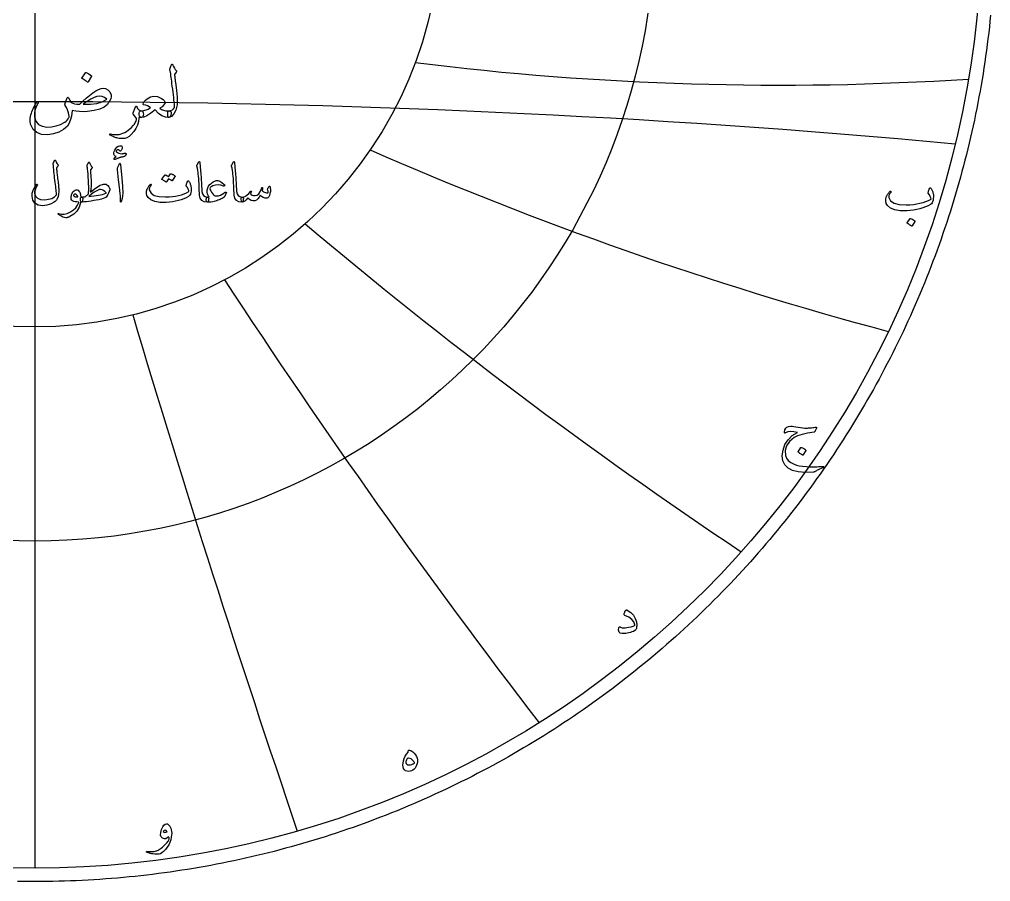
# Model space of a CAD drawing. Header units: millimetres. Extents: x -62 to 62, y -62 to 63.
# Drawn here: x -1 to 61.3, y -61.6 to -6.3 of the extents above; entities that cross this region are included whole.
import ezdxf

# ---------------------------------------------------------------- set-up
doc = ezdxf.new("R2010")
doc.units = ezdxf.units.MM
for name, color, linetype in [('CUT_OUTER', 1, 'Continuous'), ('ENGRAVE', 7, 'Continuous'), ('ENGRAVE_FINE', 8, 'Continuous'), ('TEXT', 5, 'Continuous')]:
    doc.layers.add(name, color=color, linetype=linetype)

msp = doc.modelspace()

# ---------------------------------------------------------------- linework, layer by layer
at = {"layer": 'CUT_OUTER'}
msp.add_lwpolyline([(61.3158, -6.0391), (61.2776, -6.4152), (61.2371, -6.7911), (61.1943, -7.1667), (61.1491, -7.542), (61.1017, -7.9171), (61.052, -8.2919), (61, -8.6663), (60.9456, -9.0404), (60.889, -9.4142), (60.8301, -9.7876), (60.7689, -10.1607), (60.7054, -10.5334), (60.6396, -10.9057), (60.5716, -11.2775), (60.5012, -11.649), (60.4286, -12.02), (60.3537, -12.3906), (60.2766, -12.7606), (60.1971, -13.1303), (60.1154, -13.4994), (60.0315, -13.868), (59.9453, -14.2361), (59.8568, -14.6036), (59.7661, -14.9706), (59.6731, -15.3371), (59.5778, -15.7029), (59.4804, -16.0682), (59.3807, -16.4328), (59.2787, -16.7969), (59.1745, -17.1603), (59.0681, -17.5231), (58.9595, -17.8852), (58.8486, -18.2466), (58.7356, -18.6073), (58.6203, -18.9674), (58.5028, -19.3267), (58.3831, -19.6853), (58.2612, -20.0432), (58.1372, -20.4003), (58.0109, -20.7566), (57.8824, -21.1122), (57.7518, -21.4669), (57.619, -21.8209), (57.484, -22.174), (57.3469, -22.5263), (57.2076, -22.8778), (57.0661, -23.2284), (56.9225, -23.5781), (56.7768, -23.9269), (56.6289, -24.2748), (56.4789, -24.6218), (56.3267, -24.9679), (56.1725, -25.3131), (56.0161, -25.6573), (55.8576, -26.0005), (55.697, -26.3427), (55.5344, -26.684), (55.3696, -27.0242), (55.2027, -27.3635), (55.0338, -27.7017), (54.8628, -28.0388), (54.6897, -28.3749), (54.5146, -28.71), (54.3374, -29.0439), (54.1581, -29.3768), (53.9769, -29.7085), (53.7936, -30.0392), (53.6082, -30.3687), (53.4209, -30.6971), (53.2315, -31.0243), (53.0402, -31.3503), (52.8468, -31.6752), (52.6515, -31.9988), (52.4541, -32.3213), (52.2548, -32.6425), (52.0535, -32.9625), (51.8503, -33.2813), (51.6451, -33.5988), (51.438, -33.9151), (51.2289, -34.2301), (51.0179, -34.5438), (50.805, -34.8562), (50.5902, -35.1672), (50.3734, -35.477), (50.1548, -35.7854), (49.9343, -36.0925), (49.7119, -36.3982), (49.4876, -36.7025), (49.2615, -37.0055), (49.0335, -37.307), (48.8037, -37.6072), (48.572, -37.906), (48.3385, -38.2033), (48.1032, -38.4992), (47.866, -38.7936), (47.6271, -39.0866), (47.3864, -39.3781), (47.1439, -39.6681), (46.8996, -39.9566), (46.6535, -40.2436), (46.4057, -40.5291), (46.1562, -40.8131), (45.9049, -41.0955), (45.6519, -41.3764), (45.3971, -41.6558), (45.1407, -41.9335), (44.8825, -42.2097), (44.6227, -42.4843), (44.3612, -42.7573), (44.098, -43.0287), (43.8331, -43.2985), (43.5666, -43.5666), (43.2985, -43.8331), (43.0287, -44.098), (42.7573, -44.3612), (42.4843, -44.6227), (42.2097, -44.8825), (41.9335, -45.1407), (41.6558, -45.3971), (41.3764, -45.6519), (41.0955, -45.9049), (40.8131, -46.1562), (40.5291, -46.4057), (40.2436, -46.6535), (39.9566, -46.8996), (39.6681, -47.1439), (39.3781, -47.3864), (39.0866, -47.6271), (38.7936, -47.866), (38.4992, -48.1032), (38.2033, -48.3385), (37.906, -48.572), (37.6072, -48.8037), (37.307, -49.0335), (37.0055, -49.2615), (36.7025, -49.4876), (36.3982, -49.7119), (36.0925, -49.9343), (35.7854, -50.1548), (35.477, -50.3734), (35.1672, -50.5902), (34.8562, -50.805), (34.5438, -51.0179), (34.2301, -51.2289), (33.9151, -51.438), (33.5988, -51.6451), (33.2813, -51.8503), (32.9625, -52.0535), (32.6425, -52.2548), (32.3213, -52.4541), (31.9988, -52.6515), (31.6752, -52.8468), (31.3503, -53.0402), (31.0243, -53.2315), (30.6971, -53.4209), (30.3687, -53.6082), (30.0392, -53.7936), (29.7085, -53.9769), (29.3768, -54.1581), (29.0439, -54.3374), (28.71, -54.5146), (28.3749, -54.6897), (28.0388, -54.8628), (27.7017, -55.0338), (27.3635, -55.2027), (27.0242, -55.3696), (26.684, -55.5344), (26.3427, -55.697), (26.0005, -55.8576), (25.6573, -56.0161), (25.3131, -56.1725), (24.9679, -56.3267), (24.6218, -56.4789), (24.2748, -56.6289), (23.9269, -56.7768), (23.5781, -56.9225), (23.2284, -57.0661), (22.8778, -57.2076), (22.5263, -57.3469), (22.174, -57.484), (21.8209, -57.619), (21.4669, -57.7518), (21.1122, -57.8824), (20.7566, -58.0109), (20.4003, -58.1372), (20.0432, -58.2612), (19.6853, -58.3831), (19.3267, -58.5028), (18.9674, -58.6203), (18.6073, -58.7356), (18.2466, -58.8486), (17.8852, -58.9595), (17.5231, -59.0681), (17.1603, -59.1745), (16.7969, -59.2787), (16.4328, -59.3807), (16.0682, -59.4804), (15.7029, -59.5778), (15.3371, -59.6731), (14.9706, -59.7661), (14.6036, -59.8568), (14.2361, -59.9453), (13.868, -60.0315), (13.4994, -60.1154), (13.1303, -60.1971), (12.7606, -60.2766), (12.3906, -60.3537), (12.02, -60.4286), (11.649, -60.5012), (11.2775, -60.5716), (10.9057, -60.6396), (10.5334, -60.7054), (10.1607, -60.7689), (9.7876, -60.8301), (9.4142, -60.889), (9.0404, -60.9456), (8.6663, -61), (8.2919, -61.052), (7.9171, -61.1017), (7.542, -61.1491), (7.1667, -61.1943), (6.7911, -61.2371), (6.4152, -61.2776), (6.0391, -61.3158), (5.6627, -61.3517), (5.2862, -61.3853), (4.9094, -61.4166), (4.5325, -61.4456), (4.1554, -61.4722), (3.7781, -61.4966), (3.4007, -61.5186), (3.0232, -61.5383), (2.6455, -61.5557), (2.2678, -61.5708), (1.89, -61.5835), (1.512, -61.5939), (1.1341, -61.6021), (0.7561, -61.6079), (0.378, -61.6113), (0, -61.6125), (-0.378, -61.6113), (-0.7561, -61.6079), (-1.1341, -61.6021)], dxfattribs=at)
at = {"layer": 'ENGRAVE'}
for points in [[(0, -60.75), (0, 60.75)], [(0, -60.75), (0, -26.0306)]]:
    msp.add_lwpolyline(points, dxfattribs=at)
for radius in [60.75, 39.7663, 26.0306]:
    msp.add_circle((0, 0), radius, dxfattribs=at)
for centre, radius, start, end in [((47.7256, 178.1144), 188.6367, 262.896291, 273.700258), ((115.187, 199.5097), 233.7809, 246.374668, 255.017842), ((217.1086, 217.1086), 309.6023, 229.815249, 236.297629), ((398.7357, 230.2102), 462.1344, 213.226705, 217.548292), ((889.3056, 238.2887), 921.5354, 196.618361, 198.7791545)]:
    msp.add_arc(centre, radius, start, end, dxfattribs=at)
at = {"layer": 'ENGRAVE_FINE'}
msp.add_arc((0, -656.5763), 644.9854, 84.7476798, 95.2523202, dxfattribs=at)
at = {"layer": 'TEXT'}
for points in [[(8.6609, -9.4432), (8.6932, -9.365), (8.7184, -9.303), (8.7364, -9.2572), (8.7471, -9.2276), (8.7555, -9.2087), (8.7663, -9.1953), (8.7795, -9.1872), (8.795, -9.1845), (8.8127, -9.1875), (8.8274, -9.1965), (8.839, -9.2114), (8.8477, -9.2324), (8.8875, -9.3351), (8.9351, -9.4276), (8.9905, -9.5099), (9.0537, -9.5821), (9.0714, -9.6051), (9.0765, -9.6312), (9.069, -9.6602), (9.0489, -9.6923), (8.9435, -9.8408), (8.9507, -9.9072), (8.9579, -9.9725), (8.9651, -10.0366), (8.9723, -10.0994), (8.9795, -10.1611), (8.9866, -10.2216), (8.9938, -10.2809), (9.001, -10.3389), (9.0672, -10.8767), (9.1076, -11.297), (9.1223, -11.6), (9.1112, -11.7856), (9.0208, -12.1224), (8.9028, -12.3712), (8.7573, -12.532), (8.5843, -12.6048), (8.5795, -12.6048), (8.5747, -12.6048), (8.5699, -12.6048), (8.5651, -12.6048), (8.5367, -12.5778), (8.5184, -12.5162), (8.5103, -12.4197), (8.5124, -12.2886), (8.5169, -12.2401), (8.5304, -12.2048), (8.5528, -12.1826), (8.5843, -12.1736), (8.7058, -12.1494), (8.807, -12.1054), (8.8878, -12.0416), (8.9483, -11.9581), (8.9443, -11.8578), (8.9369, -11.7437), (8.9263, -11.6159), (8.9124, -11.4743), (8.8955, -11.3195), (8.8759, -11.1521), (8.8536, -10.9722), (8.8286, -10.7797), (8.8055, -10.5904), (8.7843, -10.4204), (8.7648, -10.2695), (8.7471, -10.1378), (8.7319, -10.0252), (8.7196, -9.9318), (8.7103, -9.8575), (8.704, -9.8024), (8.6561, -9.5294), (8.6546, -9.5024), (8.6549, -9.4791), (8.657, -9.4593), (8.6609, -9.4432)], [(3.2383, -9.7258), (3.2442, -9.7198), (3.2526, -9.7162), (3.2634, -9.715), (3.2766, -9.7162), (3.3697, -9.7539), (3.4574, -9.8), (3.5397, -9.8545), (3.6167, -9.9174), (3.6242, -9.927), (3.6275, -9.9366), (3.6266, -9.9461), (3.6215, -9.9557), (3.3963, -10.3198), (3.388, -10.3285), (3.3772, -10.3306), (3.364, -10.3261), (3.3484, -10.315), (3.335, -10.3054), (3.3137, -10.291), (3.2847, -10.2719), (3.2478, -10.2479), (3.2026, -10.2192), (3.1484, -10.1857), (3.0853, -10.1473), (3.0131, -10.1042), (3.0035, -10.097), (2.9987, -10.0899), (2.9987, -10.0827), (3.0035, -10.0755)], [(4.3592, -10.7222), (4.5263, -10.7467), (4.6682, -10.8252), (4.7849, -10.9575), (4.8765, -11.1437), (4.8867, -11.215), (4.8789, -11.2946), (4.8532, -11.3826), (4.8095, -11.479), (4.7592, -11.5719), (4.7137, -11.6491), (4.673, -11.7108), (4.637, -11.7569), (4.4275, -11.9293), (4.1436, -12.0635), (3.7856, -12.1593), (3.3532, -12.2168), (3.0931, -12.2293), (2.8443, -12.2239), (2.6068, -12.2006), (2.3808, -12.1593), (2.3275, -12.5105), (2.2586, -12.7928), (2.1742, -13.0063), (2.0742, -13.1509), (1.8119, -13.3739), (1.5137, -13.5401), (1.1796, -13.6494), (0.8096, -13.7018), (0.4201, -13.6835), (0.109, -13.5712), (-0.1237, -13.3649), (-0.2778, -13.0646), (-0.291, -13.0181), (-0.3018, -12.9694), (-0.3102, -12.9187), (-0.3162, -12.8658), (-0.3192, -12.8112), (-0.3186, -12.7551), (-0.3144, -12.6974), (-0.3066, -12.6383), (-0.2898, -12.5337), (-0.2683, -12.4305), (-0.2419, -12.3289), (-0.2108, -12.2287), (-0.1751, -12.1304), (-0.1353, -12.0341), (-0.0913, -11.94), (-0.0431, -11.8479), (-0.0217, -11.8105), (-0.0006, -11.7748), (0.0202, -11.741), (0.0407, -11.709), (0.0606, -11.6787), (0.0796, -11.6503), (0.0978, -11.6237), (0.115, -11.5988), (0.1272, -11.5847), (0.1401, -11.576), (0.1536, -11.5728), (0.1677, -11.5749), (0.1826, -11.5805), (0.194, -11.588), (0.2018, -11.5973), (0.206, -11.6084), (0.2072, -11.621), (0.206, -11.6347), (0.2024, -11.6497), (0.1964, -11.6659), (0.1614, -11.7189), (0.1281, -11.7772), (0.0967, -11.841), (0.0671, -11.9102), (0.0048, -12.0871), (-0.0335, -12.2539), (-0.0479, -12.4105), (-0.0383, -12.5569), (0.0512, -12.835), (0.2144, -13.0371), (0.4512, -13.1631), (0.7617, -13.2131), (1.0617, -13.1991), (1.3533, -13.1425), (1.6365, -13.0434), (1.9113, -12.9018), (1.9943, -12.8428), (2.0658, -12.7712), (2.126, -12.6871), (2.1748, -12.5904), (2.1805, -12.5769), (2.1832, -12.5605), (2.1829, -12.541), (2.1796, -12.5185), (2.1374, -12.3042), (2.0826, -12.1162), (2.0152, -11.9545), (1.9353, -11.8192), (1.9194, -11.7943), (1.9101, -11.7725), (1.9074, -11.7536), (1.9113, -11.7377), (2.0598, -11.3449), (2.0811, -11.3153), (2.1018, -11.303), (2.1218, -11.3081), (2.1413, -11.3305), (2.3185, -11.6323), (2.4134, -11.6772), (2.5353, -11.7114), (2.6841, -11.7347), (2.8598, -11.7473), (3.0685, -11.544), (3.2778, -11.3557), (3.4877, -11.1823), (3.6981, -11.024), (3.8993, -10.8919), (4.0766, -10.7976), (4.2299, -10.741), (4.3592, -10.7222)], [(4.5939, -11.4311), (4.4469, -11.3192), (4.2933, -11.2515), (4.1332, -11.2282), (3.9664, -11.2491), (3.7856, -11.3129), (3.5784, -11.418), (3.3448, -11.5644), (3.085, -11.7521), (3.5583, -11.7536), (3.9676, -11.7006), (4.3128, -11.5931), (4.5939, -11.4311)], [(8.5843, -12.1736), (8.6543, -12.1841), (8.7016, -12.2156), (8.7262, -12.268), (8.728, -12.3413), (8.7046, -12.4548), (8.6729, -12.5365), (8.6328, -12.5865), (8.5843, -12.6048), (8.3636, -12.5847), (8.1424, -12.4958), (7.9205, -12.338), (7.698, -12.1114), (7.4175, -12.329), (7.1795, -12.4838), (6.984, -12.5757), (6.831, -12.6048), (6.7804, -12.5934), (6.7388, -12.5593), (6.7062, -12.5024), (6.6825, -12.4227), (6.6756, -12.3174), (6.6981, -12.2407), (6.7499, -12.1928), (6.831, -12.1736), (6.9048, -12.1665), (6.9777, -12.1545), (7.0497, -12.1377), (7.1208, -12.1162), (7.191, -12.0895), (7.2603, -12.0575), (7.3287, -12.0201), (7.3963, -11.9772), (7.3133, -11.9096), (7.213, -11.8551), (7.0954, -11.8138), (6.9603, -11.7856), (6.9481, -11.7805), (6.94, -11.7701), (6.9361, -11.7542), (6.9364, -11.7329), (6.9591, -11.6596), (7.0082, -11.5784), (7.0837, -11.4895), (7.1855, -11.3928), (7.3978, -11.2656), (7.6226, -11.2192), (7.86, -11.2536), (8.11, -11.3689), (8.216, -11.4425), (8.2897, -11.515), (8.331, -11.5862), (8.34, -11.6563), (8.3136, -11.7317), (8.2489, -11.8144), (8.1459, -11.9042), (8.0046, -12.0012), (8.1055, -12.0766), (8.2358, -12.1305), (8.3953, -12.1629), (8.5843, -12.1736)], [(6.2897, -12.3078), (6.4382, -11.9245), (6.4547, -11.894), (6.4705, -11.879), (6.4858, -11.8796), (6.5005, -11.8958), (6.5406, -11.9629), (6.5795, -12.0204), (6.6172, -12.0683), (6.6538, -12.1066), (6.6939, -12.1359), (6.7376, -12.1569), (6.7849, -12.1695), (6.8358, -12.1736), (6.8861, -12.1868), (6.922, -12.2263), (6.9436, -12.2922), (6.9508, -12.3844), (6.9436, -12.4772), (6.922, -12.5449), (6.8861, -12.5874), (6.8358, -12.6048), (6.7972, -12.6066), (6.7579, -12.6072), (6.7181, -12.6066), (6.6777, -12.6048), (6.6708, -12.6066), (6.6645, -12.612), (6.6588, -12.6209), (6.6538, -12.6335), (6.628, -12.8602), (6.5651, -13.0802), (6.4651, -13.2937), (6.328, -13.5006), (6.175, -13.6805), (6.0274, -13.8131), (5.8852, -13.8985), (5.7484, -13.9365), (5.6196, -13.9464), (5.5017, -13.9473), (5.3945, -13.9392), (5.2981, -13.9221), (5.2509, -13.9089), (5.2005, -13.8934), (5.1468, -13.8754), (5.0897, -13.855), (5.0297, -13.8317), (4.967, -13.8047), (4.9015, -13.7742), (4.8334, -13.7401), (4.8164, -13.7323), (4.8035, -13.7233), (4.7948, -13.7131), (4.7903, -13.7018), (4.7873, -13.6865), (4.7879, -13.6742), (4.7921, -13.6649), (4.7999, -13.6586), (4.8101, -13.653), (4.8215, -13.6503), (4.834, -13.6506), (4.8478, -13.6539), (4.9987, -13.6844), (5.14, -13.6994), (5.2717, -13.6988), (5.3939, -13.6826), (5.5147, -13.6507), (5.6328, -13.6077), (5.7482, -13.5537), (5.861, -13.4886), (5.9713, -13.4127), (6.0795, -13.3263), (6.1857, -13.2295), (6.2897, -13.1221), (6.3678, -13.0242), (6.4298, -12.9269), (6.4756, -12.8302), (6.5053, -12.7341), (6.4966, -12.667), (6.4609, -12.5904), (6.3984, -12.5042), (6.3089, -12.4084), (6.2933, -12.3877), (6.2849, -12.3641), (6.2837, -12.3374), (6.2897, -12.3078)], [(5.7107, -15.1077), (5.6638, -15.1165), (5.6204, -15.1248), (5.5803, -15.1326), (5.5436, -15.14), (5.5105, -15.1472), (5.4812, -15.1544), (5.4557, -15.1616), (5.434, -15.1688), (5.412, -15.177), (5.3855, -15.1872), (5.3545, -15.1994), (5.3191, -15.2137), (5.2791, -15.2302), (5.2346, -15.2492), (5.1857, -15.2706), (5.1322, -15.2945), (5.1105, -15.3017), (5.0918, -15.3017), (5.0763, -15.2945), (5.064, -15.2802), (5.0566, -15.2449), (5.0774, -15.2038), (5.1266, -15.1569), (5.2041, -15.1041), (5.1448, -15.0704), (5.0999, -15.0341), (5.0694, -14.995), (5.0532, -14.9532), (5.05, -14.8744), (5.0694, -14.7889), (5.1111, -14.6966), (5.1753, -14.5975), (5.2519, -14.5088), (5.3307, -14.4475), (5.4118, -14.4136), (5.4951, -14.4071), (5.5416, -14.4188), (5.5732, -14.4431), (5.5901, -14.4799), (5.5921, -14.5293), (5.584, -14.5827), (5.5705, -14.6317), (5.5517, -14.6761), (5.5274, -14.7161), (5.5032, -14.7442), (5.4807, -14.7565), (5.4601, -14.7532), (5.4412, -14.7341), (5.4197, -14.7056), (5.3945, -14.6847), (5.3658, -14.6714), (5.3334, -14.6658), (5.2995, -14.6658), (5.2697, -14.673), (5.2438, -14.6874), (5.2221, -14.7089), (5.2061, -14.735), (5.2014, -14.7592), (5.2079, -14.7817), (5.2256, -14.8023), (5.2921, -14.8515), (5.3729, -14.8877), (5.4682, -14.9108), (5.5777, -14.9209), (5.5873, -14.9206), (5.5979, -14.9195), (5.6097, -14.9179), (5.6226, -14.9155), (5.6367, -14.9127), (5.6518, -14.9097), (5.6681, -14.9064), (5.6855, -14.9029), (5.7044, -14.8994), (5.7214, -14.8962), (5.7367, -14.8932), (5.7502, -14.8904), (5.7621, -14.888), (5.7726, -14.8863), (5.7818, -14.8853), (5.7897, -14.885), (5.8045, -14.8865), (5.8166, -14.8913), (5.8261, -14.8991), (5.8328, -14.9101), (5.8371, -14.9207), (5.8391, -14.9308), (5.8389, -14.9404), (5.8364, -14.9496), (5.8016, -15.0148), (5.769, -15.0628), (5.7387, -15.0938), (5.7107, -15.1077)], [(1.2413, -15.352), (1.2476, -15.341), (1.2557, -15.3332), (1.2655, -15.3284), (1.2772, -15.3269), (1.2889, -15.3289), (1.2988, -15.335), (1.3069, -15.3451), (1.3131, -15.3592), (1.3466, -15.4416), (1.3823, -15.5128), (1.4203, -15.5728), (1.4604, -15.6215), (1.4724, -15.639), (1.4757, -15.6592), (1.4706, -15.6821), (1.4569, -15.7077), (1.4481, -15.7201), (1.4398, -15.732), (1.4319, -15.7434), (1.4245, -15.7544), (1.4176, -15.7647), (1.411, -15.7742), (1.405, -15.7827), (1.3994, -15.7903), (1.3899, -15.8043), (1.3832, -15.8209), (1.3792, -15.8402), (1.3778, -15.8622), (1.3821, -15.9243), (1.3877, -15.992), (1.3947, -16.0653), (1.403, -16.1442), (1.4124, -16.2288), (1.4227, -16.3189), (1.434, -16.4147), (1.4461, -16.5161), (1.4597, -16.6172), (1.4717, -16.7123), (1.4821, -16.8014), (1.491, -16.8843), (1.4985, -16.9615), (1.5049, -17.033), (1.5102, -17.0989), (1.5143, -17.1592), (1.5191, -17.3377), (1.5045, -17.5068), (1.4706, -17.6664), (1.4173, -17.8166), (1.3655, -17.9049), (1.2853, -17.9864), (1.1768, -18.0612), (1.0401, -18.1292), (0.8919, -18.1856), (0.7527, -18.2253), (0.6224, -18.2484), (0.5012, -18.255), (0.1976, -18.2132), (-0.0198, -18.0987), (-0.1509, -17.9114), (-0.1958, -17.6514), (-0.1801, -17.4576), (-0.1293, -17.2679), (-0.0436, -17.0822), (0.0772, -16.9005), (0.0865, -16.8899), (0.0961, -16.8834), (0.1062, -16.881), (0.1168, -16.8825), (0.128, -16.8868), (0.1365, -16.8924), (0.1424, -16.8994), (0.1455, -16.9077), (0.1478, -16.92), (0.1473, -16.9319), (0.1442, -16.9434), (0.1383, -16.9544), (0.0559, -17.1149), (-0.0009, -17.2517), (-0.0321, -17.3646), (-0.0377, -17.4538), (0.0222, -17.6458), (0.1518, -17.7798), (0.351, -17.8559), (0.6197, -17.8741), (0.862, -17.8479), (1.0679, -17.787), (1.2375, -17.6916), (1.3706, -17.5616), (1.3678, -17.4988), (1.363, -17.4255), (1.3561, -17.3416), (1.3473, -17.2472), (1.3362, -17.142), (1.3226, -17.0258), (1.3065, -16.8986), (1.288, -16.7604), (1.2705, -16.6178), (1.2539, -16.4774), (1.2381, -16.3394), (1.2233, -16.2035), (1.2096, -16.0699), (1.1973, -15.9385), (1.1863, -15.8094), (1.1766, -15.6826), (1.1623, -15.5604), (1.1629, -15.5465), (1.1649, -15.5335), (1.1683, -15.5213), (1.173, -15.5101)], [(3.4329, -15.4814), (3.4414, -15.4722), (3.449, -15.4661), (3.4558, -15.4632), (3.4616, -15.4634), (3.4686, -15.4665), (3.4751, -15.4724), (3.4811, -15.4809), (3.4868, -15.4921), (3.5095, -15.5406), (3.5312, -15.5855), (3.5518, -15.6269), (3.5712, -15.6646), (3.5897, -15.6983), (3.6076, -15.7275), (3.6247, -15.7522), (3.6412, -15.7724), (3.6534, -15.789), (3.6574, -15.8065), (3.6534, -15.8249), (3.6412, -15.8442), (3.5694, -15.934), (3.5602, -15.9495), (3.5541, -15.9673), (3.5512, -15.9873), (3.5514, -16.0095), (3.5631, -16.179), (3.573, -16.3283), (3.5811, -16.4575), (3.5874, -16.5664), (3.5921, -16.6553), (3.5954, -16.7244), (3.5975, -16.7738), (3.5981, -16.8035), (3.5973, -16.8911), (3.595, -16.9741), (3.5911, -17.0527), (3.5856, -17.1268), (3.5787, -17.1964), (3.5707, -17.2616), (3.5616, -17.3222), (3.5514, -17.3783), (3.7955, -17.1915), (4.0068, -17.0478), (4.1853, -16.9472), (4.3311, -16.8897), (4.3959, -16.8744), (4.4541, -16.8682), (4.5055, -16.8709), (4.5502, -16.8825), (4.6133, -16.9153), (4.6733, -16.967), (4.7301, -17.0375), (4.7837, -17.1268), (4.792, -17.1482), (4.7954, -17.1726), (4.7938, -17.2003), (4.7873, -17.231), (4.7516, -17.3415), (4.7092, -17.4466), (4.66, -17.5463), (4.6041, -17.6406), (4.5498, -17.7012), (4.473, -17.7538), (4.3737, -17.7982), (4.252, -17.8346), (4.0891, -17.8706), (3.9273, -17.9033), (3.7667, -17.9326), (3.6071, -17.9586), (3.4489, -17.9809), (3.2923, -17.9994), (3.1372, -18.0141), (2.9838, -18.025), (2.9665, -18.0201), (2.9505, -18.0053), (2.9359, -17.9806), (2.9227, -17.946), (2.911, -17.9035), (2.9047, -17.8624), (2.9038, -17.8227), (2.9083, -17.7843), (2.9184, -17.7509), (2.9344, -17.7259), (2.9562, -17.7095), (2.9838, -17.7017), (3.0205, -17.6997), (3.0552, -17.6972), (3.0878, -17.6943), (3.1185, -17.6909), (3.1471, -17.6875), (3.1737, -17.6846), (3.1983, -17.6821), (3.2209, -17.6801), (3.4221, -17.4861), (3.4239, -17.4777), (3.4257, -17.4668), (3.4275, -17.4534), (3.4293, -17.4376), (3.4311, -17.4193), (3.4329, -17.3985), (3.4347, -17.3753), (3.4365, -17.3496), (3.438, -17.3216), (3.4392, -17.2917), (3.4398, -17.2597), (3.4401, -17.2256), (3.4401, -17.1898), (3.4401, -17.1524), (3.4401, -17.1135), (3.4401, -17.0729), (3.4396, -17.0271), (3.4383, -16.9723), (3.436, -16.9086), (3.4329, -16.8358), (3.4288, -16.7545), (3.4239, -16.6652), (3.418, -16.5677), (3.4113, -16.4622), (3.3958, -16.228), (3.3817, -16.0427), (3.3689, -15.9064), (3.3574, -15.8191), (3.3482, -15.7629), (3.3421, -15.7203), (3.3392, -15.6911), (3.3395, -15.6754), (3.3503, -15.6457), (3.3615, -15.6179), (3.3728, -15.5918), (3.3844, -15.5676), (3.3962, -15.5447), (3.4082, -15.5227), (3.4204, -15.5016), (3.4329, -15.4814)], [(5.3837, -15.6179), (5.4181, -15.5514), (5.4457, -15.5281), (5.4666, -15.5478), (5.4807, -15.6107), (5.5634, -16.4909), (5.6125, -17.0312), (5.6235, -17.4628), (5.5964, -17.7857), (5.531, -17.9999), (5.5191, -18.0174), (5.5086, -18.0268), (5.4994, -18.0282), (5.4915, -18.0214), (5.4852, -18.0109), (5.4807, -17.9972), (5.478, -17.9803), (5.4771, -17.9604), (5.4771, -17.8047), (5.4699, -17.6397), (5.4556, -17.4652), (5.434, -17.2813), (5.4293, -17.2333), (5.4152, -17.1035), (5.3916, -16.892), (5.3586, -16.5987), (5.2795, -15.9484), (5.2777, -15.9138), (5.2795, -15.882), (5.2849, -15.8528), (5.2939, -15.8263)], [(10.5142, -15.4382), (10.5211, -15.4275), (10.5276, -15.4203), (10.5337, -15.4167), (10.5393, -15.4167), (10.5478, -15.4214), (10.5555, -15.4356), (10.5622, -15.4591), (10.5681, -15.4921), (10.5977, -15.7605), (10.6219, -16.0086), (10.6408, -16.2365), (10.6543, -16.4442), (10.6629, -16.6218), (10.6709, -16.781), (10.6782, -16.9218), (10.6848, -17.0442), (10.6905, -17.1482), (10.6951, -17.2337), (10.6986, -17.3009), (10.701, -17.3496), (10.7329, -17.4955), (10.8034, -17.6029), (10.9125, -17.6716), (11.0603, -17.7017), (11.1013, -17.7125), (11.1276, -17.7376), (11.1391, -17.7771), (11.1357, -17.831), (11.1189, -17.9159), (11.1007, -17.9765), (11.0811, -18.0129), (11.0603, -18.025), (10.8523, -17.9976), (10.6992, -17.9154), (10.6008, -17.7785), (10.5573, -17.5867), (10.5504, -17.495), (10.5442, -17.403), (10.5387, -17.3109), (10.5339, -17.2185), (10.5295, -17.1258), (10.5254, -17.033), (10.5215, -16.9399), (10.5178, -16.8466), (10.511, -16.6686), (10.5016, -16.5084), (10.4895, -16.366), (10.4746, -16.2412), (10.4571, -16.1214), (10.4369, -15.9938), (10.414, -15.8583), (10.3884, -15.7149), (10.385, -15.6891), (10.3857, -15.6655), (10.3904, -15.6442), (10.3992, -15.6251)], [(12.7381, -15.4382), (12.745, -15.4275), (12.7515, -15.4203), (12.7576, -15.4167), (12.7632, -15.4167), (12.7717, -15.4214), (12.7794, -15.4356), (12.7861, -15.4591), (12.792, -15.4921), (12.8216, -15.7605), (12.8458, -16.0086), (12.8647, -16.2365), (12.8782, -16.4442), (12.8868, -16.6218), (12.8948, -16.781), (12.9021, -16.9218), (12.9087, -17.0442), (12.9144, -17.1482), (12.9191, -17.2337), (12.9225, -17.3009), (12.9249, -17.3496), (12.9568, -17.4955), (13.0273, -17.6029), (13.1364, -17.6716), (13.2842, -17.7017), (13.3253, -17.7125), (13.3515, -17.7376), (13.363, -17.7771), (13.3596, -17.831), (13.3428, -17.9159), (13.3246, -17.9765), (13.305, -18.0129), (13.2842, -18.025), (13.0762, -17.9976), (12.9231, -17.9154), (12.8247, -17.7785), (12.7812, -17.5867), (12.7743, -17.495), (12.7682, -17.403), (12.7627, -17.3109), (12.7578, -17.2185), (12.7534, -17.1258), (12.7493, -17.033), (12.7454, -16.9399), (12.7417, -16.8466), (12.7349, -16.6686), (12.7255, -16.5084), (12.7134, -16.366), (12.6985, -16.2412), (12.681, -16.1214), (12.6608, -15.9938), (12.6379, -15.8583), (12.6123, -15.7149), (12.609, -15.6891), (12.6096, -15.6655), (12.6143, -15.6442), (12.6231, -15.6251)], [(8.689, -16.2107), (8.6935, -16.2062), (8.6998, -16.2035), (8.7079, -16.2026), (8.7178, -16.2035), (8.7532, -16.2167), (8.7874, -16.2313), (8.8205, -16.2473), (8.8525, -16.2646), (8.8836, -16.2834), (8.914, -16.3041), (8.9438, -16.3266), (8.9729, -16.3508), (8.9785, -16.3582), (8.981, -16.3661), (8.9803, -16.3744), (8.9765, -16.3831), (8.804, -16.6562), (8.7993, -16.6598), (8.7923, -16.6598), (8.7831, -16.6562), (8.7717, -16.649), (8.7638, -16.6424), (8.751, -16.6333), (8.7333, -16.6217), (8.7106, -16.6077), (8.6828, -16.591), (8.6495, -16.5713), (8.6109, -16.5487), (8.5669, -16.5233), (8.4304, -16.7352), (8.4241, -16.7417), (8.416, -16.7433), (8.4061, -16.7399), (8.3944, -16.7316), (8.3843, -16.7244), (8.3684, -16.7137), (8.3466, -16.6993), (8.319, -16.6813), (8.2851, -16.6598), (8.2444, -16.6346), (8.1971, -16.6059), (8.1429, -16.5736), (8.1373, -16.5682), (8.1349, -16.5628), (8.1355, -16.5574), (8.1394, -16.552), (8.3154, -16.2897), (8.3199, -16.2852), (8.3262, -16.2825), (8.3343, -16.2816), (8.3441, -16.2825), (8.3742, -16.2923), (8.4034, -16.3036), (8.4317, -16.3166), (8.4591, -16.331), (8.4856, -16.3469), (8.5112, -16.3638), (8.5359, -16.3819), (8.5597, -16.4011)], [(9.8603, -16.6885), (9.8844, -16.7188), (9.9065, -16.7523), (9.9266, -16.7889), (9.9447, -16.8286), (9.9608, -16.8713), (9.9748, -16.9167), (9.9868, -16.9647), (9.9968, -17.0155), (10.0098, -17.1174), (10.013, -17.2185), (10.0062, -17.3186), (9.9896, -17.4178), (9.9645, -17.5063), (9.9321, -17.5777), (9.8926, -17.6321), (9.8459, -17.6693), (9.6977, -17.7477), (9.5405, -17.8175), (9.3744, -17.8788), (9.1992, -17.9316), (9.0151, -17.9754), (8.822, -18.0098), (8.6199, -18.0347), (8.4088, -18.0502), (8.0132, -18.0461), (7.6885, -17.9909), (7.4347, -17.8845), (7.2519, -17.7268), (7.177, -17.6035), (7.1424, -17.4708), (7.1482, -17.3287), (7.1945, -17.1771), (7.2101, -17.1445), (7.2281, -17.1111), (7.2487, -17.0771), (7.2717, -17.0424), (7.2972, -17.007), (7.3252, -16.971), (7.3556, -16.9343), (7.3885, -16.8969), (7.3995, -16.8863), (7.4109, -16.8798), (7.4228, -16.8774), (7.4352, -16.8789), (7.4435, -16.8821), (7.4504, -16.8879), (7.4561, -16.8965), (7.4603, -16.9077), (7.4623, -16.9182), (7.4612, -16.9283), (7.457, -16.938), (7.4496, -16.9472), (7.4188, -16.9838), (7.3912, -17.0217), (7.3667, -17.061), (7.3454, -17.1017), (7.3308, -17.1405), (7.3229, -17.178), (7.3218, -17.2142), (7.3274, -17.249), (7.4397, -17.4522), (7.6507, -17.5948), (7.9606, -17.6767), (8.3693, -17.6981), (8.594, -17.6894), (8.8081, -17.6707), (9.0116, -17.6418), (9.2046, -17.6029), (9.3873, -17.5538), (9.5598, -17.4946), (9.7223, -17.4254), (9.8747, -17.346), (9.8598, -17.2719), (9.8261, -17.1897), (9.7736, -17.0994), (9.7022, -17.0011), (9.7, -16.9917), (9.7004, -16.9741), (9.7035, -16.9485), (9.7094, -16.9149), (9.711, -16.9115), (9.7121, -16.9086), (9.7128, -16.9061), (9.713, -16.9041), (9.7247, -16.8583), (9.7417, -16.8071), (9.7642, -16.7505), (9.792, -16.6885), (9.8044, -16.6697), (9.8199, -16.6634), (9.8385, -16.6697), (9.8603, -16.6885)], [(12.271, -17.4394), (12.174, -17.655), (12.1617, -17.6763), (12.1498, -17.6936), (12.1383, -17.7068), (12.1273, -17.716), (12.0714, -17.7543), (12.0114, -17.7901), (11.9474, -17.8235), (11.8794, -17.8544), (11.8075, -17.8832), (11.7321, -17.9105), (11.6531, -17.9362), (11.5704, -17.9604), (11.4159, -17.9981), (11.2794, -18.0214), (11.1609, -18.0304), (11.0603, -18.025), (11.0219, -18.0075), (10.9965, -17.9729), (10.9841, -17.9213), (10.9848, -17.8526), (10.994, -17.7906), (11.0073, -17.7448), (11.0246, -17.7151), (11.0459, -17.7017), (11.0495, -17.7017), (11.0531, -17.7017), (11.0567, -17.7017), (11.0603, -17.7017), (11.087, -17.7044), (11.1132, -17.7053), (11.1391, -17.7044), (11.1644, -17.7017), (11.1209, -17.6372), (11.0872, -17.566), (11.0634, -17.4881), (11.0495, -17.4035), (11.0475, -17.2519), (11.0737, -17.117), (11.1283, -16.9986), (11.2112, -16.8969), (11.3178, -16.8019), (11.4222, -16.7289), (11.5244, -16.678), (11.6243, -16.649), (11.7321, -16.6492), (11.8543, -16.6894), (11.9908, -16.7696), (12.1417, -16.8897), (12.1587, -16.9084), (12.1668, -16.9283), (12.1659, -16.9497), (12.156, -16.9723), (12.1419, -16.9899), (12.1246, -16.9993), (12.1042, -17.0006), (12.0806, -16.9939), (11.9115, -16.945), (11.742, -16.9274), (11.572, -16.9414), (11.4016, -16.9867), (11.334, -17.0152), (11.2821, -17.0469), (11.246, -17.0817), (11.2255, -17.1197), (11.2206, -17.1677), (11.2345, -17.2292), (11.2673, -17.3042), (11.3189, -17.3927), (11.3818, -17.4821), (11.4411, -17.549), (11.4968, -17.5934), (11.5489, -17.6154), (11.6623, -17.6267), (11.7761, -17.6137), (11.8904, -17.5764), (12.0051, -17.5149), (12.1093, -17.443), (12.1632, -17.4089), (12.2063, -17.3891), (12.2387, -17.3837), (12.2602, -17.3927), (12.269, -17.4037), (12.2737, -17.4152), (12.2744, -17.4271), (12.271, -17.4394)], [(2.9119, -18.0645), (2.8277, -18.3603), (2.6865, -18.6079), (2.4882, -18.8076), (2.2329, -18.9591), (2.1972, -18.9745), (2.1619, -18.9883), (2.1271, -19.0006), (2.0928, -19.0112), (2.0591, -19.0201), (2.0263, -19.0269), (1.9944, -19.0318), (1.9634, -19.0346), (1.8862, -19.0236), (1.7838, -18.9834), (1.6563, -18.914), (1.5036, -18.8154), (1.4872, -18.8013), (1.4775, -18.7876), (1.4746, -18.7743), (1.4784, -18.7615), (1.4869, -18.7517), (1.4982, -18.7472), (1.5121, -18.7481), (1.5287, -18.7543), (1.6875, -18.8058), (1.8655, -18.8055), (2.0629, -18.7537), (2.2796, -18.6502), (2.4565, -18.53), (2.6029, -18.3888), (2.7188, -18.2264), (2.8041, -18.043), (2.8035, -18.0365), (2.8014, -18.0313), (2.7981, -18.0275), (2.7934, -18.025), (2.6696, -18.0178), (2.5643, -18.0035), (2.4774, -17.9819), (2.4089, -17.9532), (2.3559, -17.9087), (2.3227, -17.8472), (2.3092, -17.7686), (2.3155, -17.6729), (2.3175, -17.6602), (2.32, -17.6473), (2.3229, -17.6342), (2.3263, -17.6208), (2.3301, -17.607), (2.3344, -17.5925), (2.3391, -17.5774), (2.3443, -17.5616), (2.3865, -17.4589), (2.4377, -17.3738), (2.4979, -17.3062), (2.567, -17.2562), (2.6377, -17.2288), (2.7026, -17.2292), (2.7617, -17.2575), (2.8149, -17.3137), (2.8614, -17.3918), (2.8966, -17.4825), (2.9207, -17.5858), (2.9335, -17.7017), (2.9405, -17.7016), (2.9474, -17.7012), (2.954, -17.7007), (2.9604, -17.6999), (2.9668, -17.6991), (2.9734, -17.6985), (2.9803, -17.6982), (2.9874, -17.6981), (3.0116, -17.7032), (3.0305, -17.7187), (3.044, -17.7446), (3.052, -17.7807), (3.0554, -17.8205), (3.0547, -17.8607), (3.05, -17.9013), (3.0413, -17.9424), (3.0298, -17.9785), (3.017, -18.0044), (3.0029, -18.0199), (2.9874, -18.025), (2.9191, -18.025), (2.9187, -18.0315), (2.9173, -18.0403), (2.9151, -18.0513), (2.9119, -18.0645)], [(4.2053, -17.2131), (4.1871, -17.2137), (4.1685, -17.2158), (4.1494, -17.2191), (4.1299, -17.2238), (3.9534, -17.2932), (3.7796, -17.39), (3.6085, -17.5142), (3.4401, -17.6657), (3.6082, -17.65), (3.7679, -17.6316), (3.919, -17.6105), (4.0616, -17.5867), (4.1956, -17.56), (4.3212, -17.5301), (4.4382, -17.4971), (4.5466, -17.461), (4.5567, -17.4567), (4.5619, -17.4511), (4.5621, -17.4441), (4.5574, -17.4358), (4.4801, -17.3411), (4.3957, -17.2723), (4.3041, -17.2297), (4.2053, -17.2131)], [(15.0266, -17.0011), (15.0345, -16.9957), (15.0437, -16.9975), (15.0543, -17.0065), (15.0662, -17.0226), (15.079, -17.05), (15.0886, -17.0891), (15.0951, -17.1399), (15.0985, -17.2023), (15.0996, -17.2732), (15.0958, -17.3424), (15.087, -17.4098), (15.0733, -17.4753), (15.0334, -17.6029), (14.9889, -17.6945), (14.94, -17.7502), (14.8865, -17.7699), (14.7601, -17.7625), (14.6431, -17.7295), (14.5356, -17.6709), (14.4374, -17.5867), (14.3701, -17.7194), (14.2901, -17.8229), (14.1976, -17.8973), (14.0925, -17.9424), (13.9823, -17.9523), (13.8707, -17.9244), (13.7577, -17.8589), (13.6434, -17.7556), (13.5509, -17.8735), (13.4602, -17.9577), (13.3713, -18.0082), (13.2842, -18.025), (13.2666, -18.0151), (13.25, -17.9855), (13.2343, -17.9361), (13.2195, -17.8669), (13.2141, -17.7987), (13.2231, -17.7484), (13.2464, -17.716), (13.2842, -17.7017), (13.4499, -17.6642), (13.5949, -17.5912), (13.7193, -17.4827), (13.8231, -17.3388), (13.8287, -17.3309), (13.8348, -17.3253), (13.8413, -17.322), (13.8482, -17.3208), (13.8568, -17.3217), (13.8644, -17.3244), (13.8711, -17.3289), (13.877, -17.3352), (13.8803, -17.3545), (13.8725, -17.3873), (13.8534, -17.4336), (13.8231, -17.4933), (13.8628, -17.5393), (13.9246, -17.5732), (14.0083, -17.595), (14.1141, -17.6047), (14.2459, -17.5771), (14.3611, -17.487), (14.4597, -17.3345), (14.5416, -17.1197), (14.5457, -17.1086), (14.5506, -17.1008), (14.5564, -17.0961), (14.5632, -17.0945), (14.5733, -17.0954), (14.582, -17.0981), (14.5895, -17.1026), (14.5955, -17.1089), (14.6, -17.1179), (14.6027, -17.1268), (14.6036, -17.1358), (14.6027, -17.1448), (14.5668, -17.2957), (14.6088, -17.333), (14.6593, -17.3658), (14.7183, -17.394), (14.7859, -17.4178), (14.8517, -17.4333), (14.9018, -17.4367), (14.9362, -17.428), (14.9548, -17.4071), (14.9609, -17.3752), (14.9575, -17.3298), (14.9447, -17.271), (14.9225, -17.1987), (14.9263, -17.1783), (14.9449, -17.1385), (14.9784, -17.0795), (15.0266, -17.0011)], [(57.485, -17.1285), (57.5108, -17.1608), (57.5343, -17.1965), (57.5558, -17.2356), (57.5751, -17.278), (57.5922, -17.3235), (57.6072, -17.3719), (57.62, -17.4231), (57.6306, -17.4772), (57.6445, -17.586), (57.6479, -17.6938), (57.6407, -17.8006), (57.623, -17.9065), (57.5961, -18.0008), (57.5616, -18.077), (57.5195, -18.135), (57.4697, -18.1747), (57.3116, -18.2583), (57.1439, -18.3328), (56.9667, -18.3982), (56.7799, -18.4545), (56.5835, -18.5012), (56.3775, -18.5378), (56.1619, -18.5644), (55.9368, -18.5809), (55.5147, -18.5766), (55.1684, -18.5177), (54.8978, -18.4042), (54.7028, -18.236), (54.6228, -18.1045), (54.5859, -17.963), (54.5921, -17.8114), (54.6415, -17.6497), (54.6581, -17.6148), (54.6774, -17.5793), (54.6993, -17.543), (54.7239, -17.506), (54.751, -17.4683), (54.7809, -17.4298), (54.8133, -17.3907), (54.8484, -17.3508), (54.8601, -17.3395), (54.8724, -17.3326), (54.8851, -17.3299), (54.8982, -17.3316), (54.9071, -17.335), (54.9145, -17.3412), (54.9205, -17.3503), (54.9251, -17.3623), (54.9272, -17.3735), (54.926, -17.3843), (54.9215, -17.3946), (54.9136, -17.4044), (54.8807, -17.4435), (54.8513, -17.484), (54.8252, -17.5259), (54.8024, -17.5692), (54.7869, -17.6107), (54.7785, -17.6507), (54.7773, -17.6892), (54.7833, -17.7263), (54.903, -17.9431), (55.1282, -18.0952), (55.4587, -18.1826), (55.8946, -18.2054), (56.1343, -18.1962), (56.3626, -18.1762), (56.5798, -18.1454), (56.7856, -18.1038), (56.9805, -18.0515), (57.1645, -17.9884), (57.3378, -17.9145), (57.5003, -17.8298), (57.4845, -17.7508), (57.4486, -17.6631), (57.3926, -17.5668), (57.3164, -17.4619), (57.314, -17.4519), (57.3145, -17.4332), (57.3178, -17.4059), (57.324, -17.3699), (57.3257, -17.3663), (57.3269, -17.3632), (57.3276, -17.3606), (57.3279, -17.3584), (57.3403, -17.3096), (57.3585, -17.255), (57.3825, -17.1946), (57.4122, -17.1285), (57.4254, -17.1084), (57.4419, -17.1017), (57.4618, -17.1084), (57.485, -17.1285)], [(2.7395, -17.6622), (2.7017, -17.5964), (2.6604, -17.5499), (2.6155, -17.5227), (2.567, -17.5149), (2.538, -17.5225), (2.5122, -17.5346), (2.4895, -17.5512), (2.47, -17.5723), (2.4637, -17.5836), (2.4628, -17.5957), (2.4673, -17.6087), (2.4772, -17.6226), (2.5142, -17.6552), (2.5679, -17.6774), (2.6382, -17.6893), (2.7251, -17.6909), (2.7341, -17.6891), (2.7395, -17.6837), (2.7413, -17.6747), (2.7395, -17.6622)], [(56.1475, -19.0791), (56.1523, -19.0743), (56.159, -19.0715), (56.1677, -19.0705), (56.1782, -19.0715), (56.2527, -19.1016), (56.3229, -19.1385), (56.3887, -19.1821), (56.4503, -19.2324), (56.4563, -19.2401), (56.4589, -19.2477), (56.4582, -19.2554), (56.4541, -19.2631), (56.274, -19.5543), (56.2673, -19.5613), (56.2587, -19.563), (56.2481, -19.5594), (56.2357, -19.5505), (56.2249, -19.5428), (56.2079, -19.5313), (56.1847, -19.516), (56.1552, -19.4968), (56.119, -19.4739), (56.0757, -19.447), (56.0252, -19.4164), (55.9674, -19.3819), (55.9598, -19.3761), (55.9559, -19.3704), (55.9559, -19.3646), (55.9598, -19.3589)], [(50.135, -32.5325), (50.0431, -32.7394), (50.0347, -32.7531), (50.0249, -32.7634), (50.0136, -32.7703), (50.0009, -32.7739), (49.5758, -32.841), (49.2201, -32.9234), (48.9339, -33.0211), (48.7171, -33.1342), (48.4132, -33.3821), (48.218, -33.6544), (48.1315, -33.9511), (48.1538, -34.2723), (48.2213, -34.4462), (48.3358, -34.6), (48.4972, -34.7336), (48.7056, -34.8472), (48.852, -34.8979), (49.0342, -34.9391), (49.2524, -34.9708), (49.5066, -34.9928), (49.6416, -34.9993), (49.7748, -35.0033), (49.9061, -35.005), (50.0354, -35.0043), (50.1623, -35.0014), (50.2864, -34.9966), (50.4076, -34.9899), (50.5259, -34.9813), (50.5537, -34.9794), (50.5758, -34.9813), (50.592, -34.987), (50.6026, -34.9966), (50.6083, -35.0084), (50.6102, -35.0206), (50.6083, -35.0333), (50.6026, -35.0464), (50.5984, -35.0535), (50.5935, -35.0594), (50.5878, -35.0641), (50.5815, -35.0675), (50.5747, -35.0705), (50.5676, -35.0738), (50.5603, -35.0772), (50.5528, -35.0809), (50.4423, -35.1161), (50.3449, -35.1528), (50.2603, -35.1909), (50.1887, -35.2304), (50.1428, -35.2589), (50.101, -35.2831), (50.0633, -35.303), (50.0297, -35.3185), (50.0006, -35.3305), (49.9765, -35.3396), (49.9574, -35.3458), (49.9434, -35.3492), (49.4194, -35.3686), (48.9739, -35.331), (48.6069, -35.2364), (48.3186, -35.0848), (48.1102, -34.8769), (47.9871, -34.6172), (47.9492, -34.3059), (47.9966, -33.9428), (48.1221, -33.577), (48.3186, -33.2654), (48.5859, -33.0079), (48.924, -32.8046), (48.6845, -32.7588), (48.4757, -32.7481), (48.2975, -32.7722), (48.1499, -32.8314), (48.137, -32.8362), (48.125, -32.8391), (48.114, -32.84), (48.1039, -32.8391), (48.0956, -32.836), (48.0896, -32.8304), (48.086, -32.8225), (48.0848, -32.8122), (48.0901, -32.7646), (48.0982, -32.7174), (48.1092, -32.6707), (48.1231, -32.6245), (48.172, -32.5346), (48.2496, -32.4683), (48.3559, -32.4254), (48.491, -32.406), (48.5765, -32.4067), (48.6836, -32.4166), (48.8122, -32.4355), (48.9624, -32.4635), (49.1173, -32.4915), (49.2603, -32.5105), (49.3913, -32.5203), (49.5104, -32.521), (49.5676, -32.5185), (49.6282, -32.5148), (49.6922, -32.5099), (49.7595, -32.5037), (49.8301, -32.4962), (49.9041, -32.487), (49.9815, -32.4761), (50.0622, -32.4635), (50.1085, -32.4621), (50.136, -32.4731), (50.1449, -32.4966), (50.135, -32.5325)], [(49.1463, -33.7741), (49.1511, -33.7693), (49.1578, -33.7665), (49.1664, -33.7655), (49.177, -33.7665), (49.2515, -33.7967), (49.3216, -33.8335), (49.3875, -33.8771), (49.4491, -33.9274), (49.4551, -33.9351), (49.4577, -33.9428), (49.457, -33.9504), (49.4529, -33.9581), (49.2728, -34.2493), (49.2661, -34.2563), (49.2575, -34.258), (49.2469, -34.2544), (49.2345, -34.2455), (49.2237, -34.2378), (49.2067, -34.2263), (49.1834, -34.211), (49.154, -34.1919), (49.1178, -34.1689), (49.0745, -34.142), (49.0239, -34.1114), (48.9662, -34.0769), (48.9585, -34.0711), (48.9547, -34.0654), (48.9547, -34.0596), (48.9585, -34.0539)], [(37.7953, -44.4513), (37.8105, -44.4057), (37.8255, -44.3646), (37.8402, -44.3281), (37.8547, -44.2961), (37.8687, -44.2685), (37.882, -44.2449), (37.8946, -44.2253), (37.9064, -44.2099), (37.9249, -44.195), (37.9457, -44.1888), (37.9689, -44.1912), (37.9946, -44.2022), (38.2214, -44.3543), (38.396, -44.5308), (38.5184, -44.7318), (38.5886, -44.9572), (38.5984, -45.0216), (38.6048, -45.0846), (38.608, -45.1462), (38.6077, -45.2063), (38.6039, -45.2645), (38.5962, -45.3203), (38.5847, -45.3737), (38.5694, -45.4247), (38.5557, -45.452), (38.5378, -45.4765), (38.5155, -45.498), (38.4889, -45.5167), (38.3974, -45.5615), (38.3031, -45.6), (38.2058, -45.6324), (38.1057, -45.6585), (38.0032, -45.6788), (37.8988, -45.6939), (37.7924, -45.7038), (37.6841, -45.7083), (37.5558, -45.6868), (37.4772, -45.6144), (37.4485, -45.4913), (37.4695, -45.3174), (37.4767, -45.2985), (37.4868, -45.2839), (37.4997, -45.2736), (37.5155, -45.2676), (37.5292, -45.2693), (37.5433, -45.2743), (37.5579, -45.2827), (37.573, -45.2944), (37.6197, -45.3196), (37.6832, -45.3337), (37.7634, -45.3368), (37.8604, -45.3289), (38.071, -45.2983), (38.2427, -45.2638), (38.3756, -45.2254), (38.4698, -45.1833), (38.4745, -45.1775), (38.4774, -45.168), (38.4784, -45.1545), (38.4774, -45.1373), (38.4125, -44.9562), (38.2868, -44.7962), (38.1002, -44.6573), (37.8528, -44.5395), (37.8204, -44.5225), (37.8001, -44.5021), (37.7917, -44.4784), (37.7953, -44.4513)], [(23.9607, -53.2035), (23.9935, -53.1885), (24.0307, -53.1853), (24.0721, -53.1942), (24.1178, -53.215), (24.2316, -53.2912), (24.3277, -53.3779), (24.406, -53.4752), (24.4666, -53.5829), (24.5085, -53.6953), (24.5308, -53.81), (24.5334, -53.9271), (24.5164, -54.0466), (24.4855, -54.1556), (24.4426, -54.2526), (24.3878, -54.3377), (24.321, -54.4107), (24.2455, -54.4694), (24.1648, -54.5113), (24.0788, -54.5365), (23.9875, -54.5448), (23.8683, -54.5362), (23.771, -54.5027), (23.6958, -54.4442), (23.6426, -54.3609), (23.6108, -54.2596), (23.5995, -54.1434), (23.6089, -54.0124), (23.6388, -53.8665), (23.6874, -53.7152), (23.7528, -53.5714), (23.835, -53.4354), (23.9339, -53.307), (23.9372, -53.301), (23.9396, -53.2907), (23.9411, -53.2761), (23.9416, -53.2572), (23.9428, -53.2366), (23.9464, -53.2208), (23.9523, -53.2098), (23.9607, -53.2035)], [(24.3248, -54.0275), (24.3408, -54.0074), (24.343, -53.9815), (24.3313, -53.9499), (24.3056, -53.9125), (24.2168, -53.8157), (24.1303, -53.7477), (24.0462, -53.7084), (23.9646, -53.6979), (23.9258, -53.7049), (23.8898, -53.7257), (23.8568, -53.7604), (23.8266, -53.809), (23.8024, -53.8615), (23.7873, -53.9077), (23.7813, -53.9477), (23.7844, -53.9815), (23.8113, -54.0435), (23.8573, -54.0878), (23.9224, -54.1144), (24.0067, -54.1233), (24.0999, -54.1173), (24.184, -54.0993), (24.2589, -54.0694), (24.3248, -54.0275)], [(8.1168, -58.2717), (8.1867, -58.1093), (8.2624, -57.9938), (8.3438, -57.9253), (8.431, -57.9038), (8.4856, -57.9134), (8.5383, -57.9421), (8.5891, -57.99), (8.638, -58.0571), (8.6614, -58.0959), (8.682, -58.1356), (8.6998, -58.1764), (8.7146, -58.218), (8.7273, -58.2609), (8.7386, -58.3052), (8.7484, -58.351), (8.7568, -58.3981), (8.7647, -58.5033), (8.7577, -58.6271), (8.7359, -58.7696), (8.6993, -58.9308), (8.6451, -59.0978), (8.5709, -59.2575), (8.4765, -59.4101), (8.362, -59.5555), (8.242, -59.6822), (8.135, -59.7749), (8.0408, -59.8336), (7.9597, -59.8582), (7.8768, -59.8625), (7.7815, -59.8602), (7.6737, -59.851), (7.5534, -59.8352), (7.4925, -59.8253), (7.4361, -59.8146), (7.3842, -59.8033), (7.3369, -59.7912), (7.2939, -59.7788), (7.255, -59.7667), (7.2201, -59.7549), (7.1894, -59.7433), (7.1712, -59.7332), (7.1587, -59.7222), (7.152, -59.7102), (7.151, -59.6973), (7.157, -59.6843), (7.1673, -59.6762), (7.1819, -59.6728), (7.2009, -59.6743), (7.3486, -59.6887), (7.4931, -59.6896), (7.6342, -59.6772), (7.7719, -59.6513), (7.8144, -59.6381), (7.8615, -59.6178), (7.9131, -59.5902), (7.9692, -59.5555), (8.03, -59.5136), (8.0952, -59.4645), (8.165, -59.4082), (8.2394, -59.3447), (8.3122, -59.2791), (8.3774, -59.2163), (8.4349, -59.1565), (8.4847, -59.0994), (8.5266, -59.0451), (8.5604, -58.9931), (8.586, -58.9435), (8.6035, -58.8963), (8.5934, -58.825), (8.5824, -58.7718), (8.5704, -58.7368), (8.5575, -58.7201), (8.4796, -58.8118), (8.3917, -58.8609), (8.2938, -58.8674), (8.1858, -58.8312), (8.0967, -58.7531), (8.0555, -58.6338), (8.0622, -58.4734), (8.1168, -58.2717)], [(8.4655, -58.4135), (8.409, -58.345), (8.3505, -58.3196), (8.2902, -58.3373), (8.2279, -58.3981), (8.2787, -58.4393), (8.3352, -58.4556), (8.3975, -58.447), (8.4655, -58.4135)]]:
    msp.add_lwpolyline(points, close=True, dxfattribs=at)

doc.saveas('drawing.dxf')
